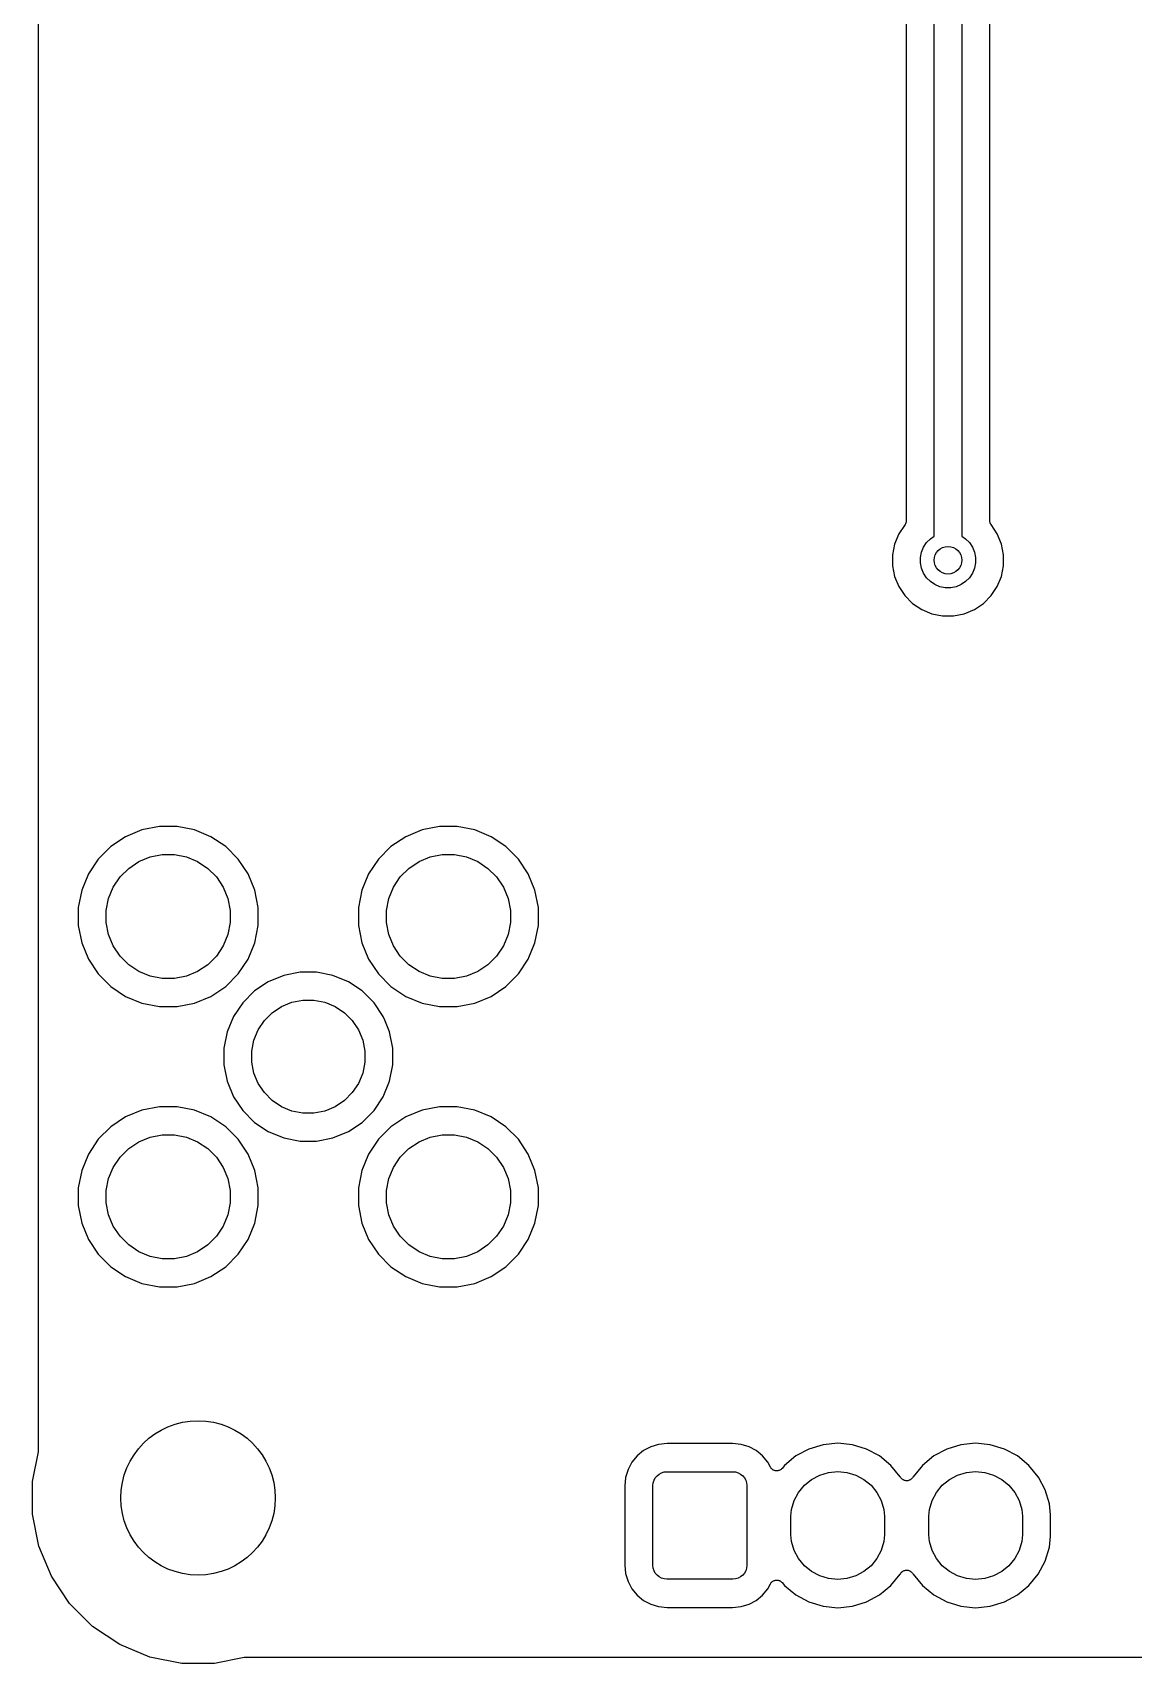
# Model space of a CAD drawing. Extents: x 60.5 to 144.4, y -115.5 to -60.5.
# Drawn here: x 60.5 to 80.46, y -115.5 to -85.93 of the extents above; entities that cross this region are included whole.
import ezdxf

# ---------------------------------------------------------------- set-up
doc = ezdxf.new("R2010")
doc.units = 0
doc.header["$MEASUREMENT"] = 0
doc.layers.add('BLACK', color=7, linetype='CONTINUOUS')

msp = doc.modelspace()

# ---------------------------------------------------------------- linework, layer by layer
at = {"layer": 'BLACK', "linetype": 'CONTINUOUS'}
for p, q in [((60.608, -111.662), (60.608, -64.3384)), ((76.85, -95.0657), (76.85, -78.4343)), ((77.35, -78.4343), (77.35, -95.0657)), ((76.342, -78.7184), (76.342, -94.7815)), ((77.858, -94.7815), (77.858, -78.7184)), ((76.3206, -94.8521), (76.2067, -95.0225)), ((76.3261, -94.8418), (76.3206, -94.8521)), ((76.3317, -94.8316), (76.3261, -94.8418)), ((76.3319, -94.8309), (76.3317, -94.8316)), ((76.3323, -94.8303), (76.3319, -94.8309)), ((76.3357, -94.8191), (76.3323, -94.8303)), ((76.3392, -94.808), (76.3357, -94.8191)), ((76.3393, -94.8072), (76.3392, -94.808)), ((76.3395, -94.8065), (76.3393, -94.8072)), ((76.3407, -94.795), (76.3395, -94.8065)), ((76.342, -94.7833), (76.3407, -94.795)), ((76.342, -94.7815), (76.342, -94.7819)), ((76.342, -94.7819), (76.342, -94.7819)), ((76.342, -94.7819), (76.342, -94.7819)), ((76.342, -94.7819), (76.342, -94.7833)), ((77.8591, -94.7932), (77.858, -94.7815)), ((77.8601, -94.8048), (77.8591, -94.7932)), ((77.8603, -94.8055), (77.8601, -94.8048)), ((77.8604, -94.8062), (77.8603, -94.8055)), ((77.8638, -94.8174), (77.8604, -94.8062)), ((77.867, -94.8286), (77.8638, -94.8174)), ((77.8674, -94.8293), (77.867, -94.8286)), ((77.8676, -94.8299), (77.8674, -94.8293)), ((77.873, -94.8402), (77.8676, -94.8299)), ((77.8784, -94.8506), (77.873, -94.8402)), ((77.8792, -94.8518), (77.8784, -94.8506)), ((77.8794, -94.8521), (77.8792, -94.8518)), ((77.8792, -94.8518), (77.8792, -94.8518)), ((77.8792, -94.8518), (77.8792, -94.8518)), ((77.9933, -95.0225), (77.8794, -94.8521)), ((76.2067, -95.0225), (76.1307, -95.206)), ((76.6569, -95.2632), (76.7116, -95.1813)), ((76.7116, -95.1813), (76.7813, -95.1116)), ((76.7813, -95.1116), (76.85, -95.0657)), ((77.35, -95.0657), (77.4187, -95.1116)), ((77.4187, -95.1116), (77.4884, -95.1813)), ((77.4884, -95.1813), (77.5431, -95.2632)), ((78.0693, -95.206), (77.9933, -95.0225)), ((76.1307, -95.206), (76.092, -95.4007)), ((76.092, -95.4007), (76.092, -95.5993)), ((76.6, -95.4508), (76.6192, -95.3542)), ((76.6, -95.5492), (76.6, -95.4508)), ((76.6192, -95.3542), (76.6569, -95.2632)), ((77.5431, -95.2632), (77.5808, -95.3542)), ((77.5808, -95.3542), (77.6, -95.4508)), ((77.6, -95.4508), (77.6, -95.5492)), ((78.108, -95.4007), (78.0693, -95.206)), ((78.108, -95.5993), (78.108, -95.4007)), ((76.092, -95.5993), (76.1307, -95.794)), ((76.6192, -95.6458), (76.6, -95.5492)), ((76.6569, -95.7368), (76.6192, -95.6458)), ((76.7116, -95.8187), (76.6569, -95.7368)), ((77.5431, -95.7368), (77.4884, -95.8187)), ((77.5808, -95.6458), (77.5431, -95.7368)), ((77.6, -95.5492), (77.5808, -95.6458)), ((78.0693, -95.794), (78.108, -95.5993)), ((76.1307, -95.794), (76.2067, -95.9775)), ((76.2067, -95.9775), (76.317, -96.1426)), ((76.7813, -95.8884), (76.7116, -95.8187)), ((76.8632, -95.9431), (76.7813, -95.8884)), ((76.9542, -95.9808), (76.8632, -95.9431)), ((77.0508, -96), (76.9542, -95.9808)), ((77.1492, -96), (77.0508, -96)), ((77.2458, -95.9808), (77.1492, -96)), ((77.3368, -95.9431), (77.2458, -95.9808)), ((77.4187, -95.8884), (77.3368, -95.9431)), ((77.4884, -95.8187), (77.4187, -95.8884)), ((77.883, -96.1426), (77.9933, -95.9775)), ((77.9933, -95.9775), (78.0693, -95.794)), ((76.317, -96.1426), (76.4574, -96.283)), ((76.4574, -96.283), (76.6225, -96.3933)), ((77.5775, -96.3933), (77.7426, -96.283)), ((77.7426, -96.283), (77.883, -96.1426)), ((76.6225, -96.3933), (76.806, -96.4693)), ((76.806, -96.4693), (77.0007, -96.508)), ((77.0007, -96.508), (77.1993, -96.508)), ((77.1993, -96.508), (77.394, -96.4693)), ((77.394, -96.4693), (77.5775, -96.3933)), ((62.1865, -100.513), (61.919, -100.692)), ((62.4837, -100.39), (62.1865, -100.513)), ((62.7992, -100.327), (62.4837, -100.39)), ((63.1208, -100.327), (62.7992, -100.327)), ((63.4363, -100.39), (63.1208, -100.327)), ((63.7335, -100.513), (63.4363, -100.39)), ((64.001, -100.692), (63.7335, -100.513)), ((67.2665, -100.513), (66.999, -100.692)), ((67.5637, -100.39), (67.2665, -100.513)), ((67.8792, -100.327), (67.5637, -100.39)), ((68.2008, -100.327), (67.8792, -100.327)), ((68.5163, -100.39), (68.2008, -100.327)), ((68.8135, -100.513), (68.5163, -100.39)), ((69.081, -100.692), (68.8135, -100.513)), ((61.919, -100.692), (61.6916, -100.919)), ((64.2284, -100.919), (64.001, -100.692)), ((66.999, -100.692), (66.7716, -100.919)), ((69.3084, -100.919), (69.081, -100.692)), ((61.6916, -100.919), (61.5129, -101.186)), ((62.0862, -101.243), (62.2429, -101.086)), ((62.2429, -101.086), (62.4271, -100.963)), ((62.4271, -100.963), (62.6319, -100.878)), ((62.6319, -100.878), (62.8492, -100.835)), ((62.8492, -100.835), (63.0708, -100.835)), ((63.0708, -100.835), (63.2881, -100.878)), ((63.2881, -100.878), (63.4929, -100.963)), ((63.4929, -100.963), (63.6771, -101.086)), ((63.6771, -101.086), (63.8338, -101.243)), ((64.4071, -101.186), (64.2284, -100.919)), ((66.7716, -100.919), (66.5929, -101.186)), ((67.1662, -101.243), (67.3229, -101.086)), ((67.3229, -101.086), (67.5071, -100.963)), ((67.5071, -100.963), (67.7118, -100.878)), ((67.7118, -100.878), (67.9292, -100.835)), ((67.9292, -100.835), (68.1508, -100.835)), ((68.1508, -100.835), (68.3681, -100.878)), ((68.3681, -100.878), (68.5729, -100.963)), ((68.5729, -100.963), (68.7571, -101.086)), ((68.7571, -101.086), (68.9138, -101.243)), ((69.4871, -101.186), (69.3084, -100.919)), ((61.5129, -101.186), (61.3898, -101.484)), ((61.963, -101.427), (62.0862, -101.243)), ((63.8338, -101.243), (63.957, -101.427)), ((64.5302, -101.484), (64.4071, -101.186)), ((66.5929, -101.186), (66.4698, -101.484)), ((67.043, -101.427), (67.1662, -101.243)), ((68.9138, -101.243), (69.037, -101.427)), ((69.6102, -101.484), (69.4871, -101.186)), ((61.3898, -101.484), (61.327, -101.799)), ((61.835, -101.849), (61.8782, -101.632)), ((61.8782, -101.632), (61.963, -101.427)), ((63.957, -101.427), (64.0418, -101.632)), ((64.0418, -101.632), (64.085, -101.849)), ((64.593, -101.799), (64.5302, -101.484)), ((66.4698, -101.484), (66.407, -101.799)), ((66.915, -101.849), (66.9582, -101.632)), ((66.9582, -101.632), (67.043, -101.427)), ((69.037, -101.427), (69.1218, -101.632)), ((69.1218, -101.632), (69.165, -101.849)), ((69.673, -101.799), (69.6102, -101.484)), ((61.327, -101.799), (61.327, -102.121)), ((61.835, -102.071), (61.835, -101.849)), ((64.085, -101.849), (64.085, -102.071)), ((64.593, -102.121), (64.593, -101.799)), ((66.407, -101.799), (66.407, -102.121)), ((66.915, -102.071), (66.915, -101.849)), ((69.165, -101.849), (69.165, -102.071)), ((69.673, -102.121), (69.673, -101.799)), ((61.327, -102.121), (61.3898, -102.436)), ((61.8782, -102.288), (61.835, -102.071)), ((61.963, -102.493), (61.8782, -102.288)), ((64.0418, -102.288), (63.957, -102.493)), ((64.085, -102.071), (64.0418, -102.288)), ((64.5302, -102.436), (64.593, -102.121)), ((66.407, -102.121), (66.4698, -102.436)), ((66.9582, -102.288), (66.915, -102.071)), ((67.043, -102.493), (66.9582, -102.288)), ((69.1218, -102.288), (69.037, -102.493)), ((69.165, -102.071), (69.1218, -102.288)), ((69.6102, -102.436), (69.673, -102.121)), ((61.3898, -102.436), (61.5129, -102.734)), ((62.0862, -102.677), (61.963, -102.493)), ((63.957, -102.493), (63.8338, -102.677)), ((64.4071, -102.734), (64.5302, -102.436)), ((66.4698, -102.436), (66.5929, -102.734)), ((67.1662, -102.677), (67.043, -102.493)), ((69.037, -102.493), (68.9138, -102.677)), ((69.4871, -102.734), (69.6102, -102.436)), ((61.5129, -102.734), (61.6916, -103.001)), ((62.2429, -102.834), (62.0862, -102.677)), ((62.4271, -102.957), (62.2429, -102.834)), ((63.6771, -102.834), (63.4929, -102.957)), ((63.8338, -102.677), (63.6771, -102.834)), ((64.2284, -103.001), (64.4071, -102.734)), ((66.5929, -102.734), (66.7716, -103.001)), ((67.3229, -102.834), (67.1662, -102.677)), ((67.5071, -102.957), (67.3229, -102.834)), ((68.7571, -102.834), (68.5729, -102.957)), ((68.9138, -102.677), (68.7571, -102.834)), ((69.3084, -103.001), (69.4871, -102.734)), ((61.6916, -103.001), (61.919, -103.228)), ((62.6319, -103.042), (62.4271, -102.957)), ((62.8492, -103.085), (62.6319, -103.042)), ((63.0708, -103.085), (62.8492, -103.085)), ((63.2881, -103.042), (63.0708, -103.085)), ((63.4929, -102.957), (63.2881, -103.042)), ((64.001, -103.228), (64.2284, -103.001)), ((64.7739, -103.141), (64.5228, -103.309)), ((65.0528, -103.026), (64.7739, -103.141)), ((65.349, -102.967), (65.0528, -103.026)), ((65.651, -102.967), (65.349, -102.967)), ((65.9472, -103.026), (65.651, -102.967)), ((66.2261, -103.141), (65.9472, -103.026)), ((66.4772, -103.309), (66.2261, -103.141)), ((66.7716, -103.001), (66.999, -103.228)), ((67.7118, -103.042), (67.5071, -102.957)), ((67.9292, -103.085), (67.7118, -103.042)), ((68.1508, -103.085), (67.9292, -103.085)), ((68.3681, -103.042), (68.1508, -103.085)), ((68.5729, -102.957), (68.3681, -103.042)), ((69.081, -103.228), (69.3084, -103.001)), ((61.919, -103.228), (62.1865, -103.407)), ((62.1865, -103.407), (62.4837, -103.53)), ((63.4363, -103.53), (63.7335, -103.407)), ((63.7335, -103.407), (64.001, -103.228)), ((64.5228, -103.309), (64.3092, -103.523)), ((65.201, -103.514), (65.399, -103.475)), ((65.399, -103.475), (65.601, -103.475)), ((65.601, -103.475), (65.799, -103.514)), ((66.6908, -103.523), (66.4772, -103.309)), ((66.999, -103.228), (67.2665, -103.407)), ((67.2665, -103.407), (67.5637, -103.53)), ((68.5163, -103.53), (68.8135, -103.407)), ((68.8135, -103.407), (69.081, -103.228)), ((62.4837, -103.53), (62.7992, -103.593)), ((62.7992, -103.593), (63.1208, -103.593)), ((63.1208, -103.593), (63.4363, -103.53)), ((64.1415, -103.774), (64.0259, -104.053)), ((64.3092, -103.523), (64.1415, -103.774)), ((64.7038, -103.847), (64.8466, -103.704)), ((64.8466, -103.704), (65.0145, -103.592)), ((65.0145, -103.592), (65.201, -103.514)), ((65.799, -103.514), (65.9855, -103.592)), ((65.9855, -103.592), (66.1534, -103.704)), ((66.1534, -103.704), (66.2962, -103.847)), ((66.8585, -103.774), (66.6908, -103.523)), ((66.8846, -103.837), (66.8585, -103.774)), ((67.5637, -103.53), (67.8792, -103.593)), ((67.8792, -103.593), (68.2008, -103.593)), ((68.2008, -103.593), (68.5163, -103.53)), ((64.0259, -104.053), (63.967, -104.349)), ((64.5144, -104.201), (64.5917, -104.014)), ((64.5917, -104.014), (64.7038, -103.847)), ((66.2962, -103.847), (66.4083, -104.014)), ((66.4083, -104.014), (66.4856, -104.201)), ((66.9741, -104.053), (66.8846, -103.837)), ((67.033, -104.349), (66.9741, -104.053)), ((63.967, -104.349), (63.967, -104.651)), ((64.475, -104.399), (64.5144, -104.201)), ((66.4856, -104.201), (66.525, -104.399)), ((67.033, -104.651), (67.033, -104.349)), ((63.967, -104.651), (64.0259, -104.947)), ((64.475, -104.601), (64.475, -104.399)), ((64.5144, -104.799), (64.475, -104.601)), ((66.525, -104.601), (66.4856, -104.799)), ((66.525, -104.399), (66.525, -104.601)), ((66.9741, -104.947), (67.033, -104.651)), ((64.0259, -104.947), (64.1415, -105.226)), ((64.5917, -104.986), (64.5144, -104.799)), ((66.4856, -104.799), (66.4083, -104.986)), ((66.8585, -105.226), (66.9741, -104.947)), ((64.1415, -105.226), (64.3092, -105.477)), ((64.7038, -105.153), (64.5917, -104.986)), ((64.8466, -105.296), (64.7038, -105.153)), ((66.2962, -105.153), (66.1534, -105.296)), ((66.4083, -104.986), (66.2962, -105.153)), ((66.6908, -105.477), (66.8585, -105.226)), ((62.4837, -105.47), (62.1865, -105.593)), ((62.7992, -105.407), (62.4837, -105.47)), ((63.1208, -105.407), (62.7992, -105.407)), ((63.4363, -105.47), (63.1208, -105.407)), ((63.7335, -105.593), (63.4363, -105.47)), ((64.3092, -105.477), (64.5228, -105.691)), ((65.0145, -105.408), (64.8466, -105.296)), ((65.201, -105.486), (65.0145, -105.408)), ((65.399, -105.525), (65.201, -105.486)), ((65.601, -105.525), (65.399, -105.525)), ((65.799, -105.486), (65.601, -105.525)), ((65.9855, -105.408), (65.799, -105.486)), ((66.1534, -105.296), (65.9855, -105.408)), ((66.4772, -105.691), (66.6908, -105.477)), ((67.5637, -105.47), (67.2665, -105.593)), ((67.8792, -105.407), (67.5637, -105.47)), ((68.2008, -105.407), (67.8792, -105.407)), ((68.5163, -105.47), (68.2008, -105.407)), ((68.8135, -105.593), (68.5163, -105.47)), ((61.919, -105.772), (61.6916, -105.999)), ((62.1865, -105.593), (61.919, -105.772)), ((64.001, -105.772), (63.7335, -105.593)), ((64.2284, -105.999), (64.001, -105.772)), ((64.5228, -105.691), (64.7739, -105.859)), ((66.2261, -105.859), (66.4772, -105.691)), ((66.999, -105.772), (66.7716, -105.999)), ((67.2665, -105.593), (66.999, -105.772)), ((69.081, -105.772), (68.8135, -105.593)), ((69.3084, -105.999), (69.081, -105.772)), ((61.6916, -105.999), (61.5129, -106.266)), ((62.2429, -106.166), (62.4271, -106.043)), ((62.4271, -106.043), (62.6319, -105.958)), ((62.6319, -105.958), (62.8492, -105.915)), ((62.8492, -105.915), (63.0708, -105.915)), ((63.0708, -105.915), (63.2881, -105.958)), ((63.2881, -105.958), (63.4929, -106.043)), ((63.4929, -106.043), (63.6771, -106.166)), ((64.4071, -106.266), (64.2284, -105.999)), ((64.7739, -105.859), (65.0528, -105.974)), ((65.0528, -105.974), (65.349, -106.033)), ((65.349, -106.033), (65.651, -106.033)), ((65.651, -106.033), (65.9472, -105.974)), ((65.9472, -105.974), (66.2261, -105.859)), ((66.7716, -105.999), (66.5929, -106.266)), ((67.3229, -106.166), (67.5071, -106.043)), ((67.5071, -106.043), (67.7118, -105.958)), ((67.7118, -105.958), (67.9292, -105.915)), ((67.9292, -105.915), (68.1508, -105.915)), ((68.1508, -105.915), (68.3681, -105.958)), ((68.3681, -105.958), (68.5729, -106.043)), ((68.5729, -106.043), (68.7571, -106.166)), ((69.4871, -106.266), (69.3084, -105.999)), ((61.5129, -106.266), (61.3898, -106.564)), ((61.963, -106.507), (62.0862, -106.323)), ((62.0862, -106.323), (62.2429, -106.166)), ((63.6771, -106.166), (63.8338, -106.323)), ((63.8338, -106.323), (63.957, -106.507)), ((64.5302, -106.564), (64.4071, -106.266)), ((66.5929, -106.266), (66.4698, -106.564)), ((67.043, -106.507), (67.1662, -106.323)), ((67.1662, -106.323), (67.3229, -106.166)), ((68.7571, -106.166), (68.9138, -106.323)), ((68.9138, -106.323), (69.037, -106.507)), ((69.6102, -106.564), (69.4871, -106.266)), ((61.3898, -106.564), (61.327, -106.879)), ((61.835, -106.929), (61.8782, -106.712)), ((61.8782, -106.712), (61.963, -106.507)), ((63.957, -106.507), (64.0418, -106.712)), ((64.0418, -106.712), (64.085, -106.929)), ((64.593, -106.879), (64.5302, -106.564)), ((66.4698, -106.564), (66.407, -106.879)), ((66.915, -106.929), (66.9582, -106.712)), ((66.9582, -106.712), (67.043, -106.507)), ((69.037, -106.507), (69.1218, -106.712)), ((69.1218, -106.712), (69.165, -106.929)), ((69.673, -106.879), (69.6102, -106.564)), ((61.327, -106.879), (61.327, -107.201)), ((61.835, -107.151), (61.835, -106.929)), ((64.085, -106.929), (64.085, -107.151)), ((64.593, -107.201), (64.593, -106.879)), ((66.407, -106.879), (66.407, -107.201)), ((66.915, -107.151), (66.915, -106.929)), ((69.165, -106.929), (69.165, -107.151)), ((69.673, -107.201), (69.673, -106.879)), ((61.327, -107.201), (61.3898, -107.516)), ((61.8782, -107.368), (61.835, -107.151)), ((64.085, -107.151), (64.0418, -107.368)), ((64.5302, -107.516), (64.593, -107.201)), ((66.407, -107.201), (66.4698, -107.516)), ((66.9582, -107.368), (66.915, -107.151)), ((69.165, -107.151), (69.1218, -107.368)), ((69.6102, -107.516), (69.673, -107.201)), ((61.3898, -107.516), (61.5129, -107.814)), ((61.963, -107.573), (61.8782, -107.368)), ((62.0862, -107.757), (61.963, -107.573)), ((63.957, -107.573), (63.8338, -107.757)), ((64.0418, -107.368), (63.957, -107.573)), ((64.4071, -107.814), (64.5302, -107.516)), ((66.4698, -107.516), (66.5929, -107.814)), ((67.043, -107.573), (66.9582, -107.368)), ((67.1662, -107.757), (67.043, -107.573)), ((69.037, -107.573), (68.9138, -107.757)), ((69.1218, -107.368), (69.037, -107.573)), ((69.4871, -107.814), (69.6102, -107.516)), ((61.5129, -107.814), (61.6916, -108.081)), ((62.2429, -107.914), (62.0862, -107.757)), ((63.8338, -107.757), (63.6771, -107.914)), ((64.2284, -108.081), (64.4071, -107.814)), ((66.5929, -107.814), (66.7716, -108.081)), ((67.3229, -107.914), (67.1662, -107.757)), ((68.9138, -107.757), (68.7571, -107.914)), ((69.3084, -108.081), (69.4871, -107.814)), ((61.6916, -108.081), (61.919, -108.308)), ((62.4271, -108.037), (62.2429, -107.914)), ((62.6319, -108.122), (62.4271, -108.037)), ((62.8492, -108.165), (62.6319, -108.122)), ((63.0708, -108.165), (62.8492, -108.165)), ((63.2881, -108.122), (63.0708, -108.165)), ((63.4929, -108.037), (63.2881, -108.122)), ((63.6771, -107.914), (63.4929, -108.037)), ((64.001, -108.308), (64.2284, -108.081)), ((66.7716, -108.081), (66.999, -108.308)), ((67.5071, -108.037), (67.3229, -107.914)), ((67.7118, -108.122), (67.5071, -108.037)), ((67.9292, -108.165), (67.7118, -108.122)), ((68.1508, -108.165), (67.9292, -108.165)), ((68.3681, -108.122), (68.1508, -108.165)), ((68.5729, -108.037), (68.3681, -108.122)), ((68.7571, -107.914), (68.5729, -108.037)), ((69.081, -108.308), (69.3084, -108.081)), ((61.919, -108.308), (62.1865, -108.487)), ((62.1865, -108.487), (62.4837, -108.61)), ((63.4363, -108.61), (63.7335, -108.487)), ((63.7335, -108.487), (64.001, -108.308)), ((66.999, -108.308), (67.2665, -108.487)), ((67.2665, -108.487), (67.5637, -108.61)), ((68.5163, -108.61), (68.8135, -108.487)), ((68.8135, -108.487), (69.081, -108.308)), ((62.4837, -108.61), (62.7992, -108.673)), ((62.7992, -108.673), (63.1208, -108.673)), ((63.1208, -108.673), (63.4363, -108.61)), ((67.5637, -108.61), (67.8792, -108.673)), ((67.8792, -108.673), (68.2008, -108.673)), ((68.2008, -108.673), (68.5163, -108.61)), ((60.5, -112.205), (60.608, -111.662)), ((71.4623, -111.737), (71.3677, -111.853)), ((71.5775, -111.643), (71.4623, -111.737)), ((71.709, -111.572), (71.5775, -111.643)), ((71.8516, -111.529), (71.709, -111.572)), ((72.0062, -111.514), (71.8516, -111.529)), ((73.1938, -111.514), (72.0062, -111.514)), ((73.3484, -111.529), (73.1938, -111.514)), ((73.491, -111.572), (73.3484, -111.529)), ((73.6225, -111.643), (73.491, -111.572)), ((73.7377, -111.737), (73.6225, -111.643)), ((73.8323, -111.853), (73.7377, -111.737)), ((74.3419, -111.74), (74.1351, -111.91)), ((74.5778, -111.614), (74.3419, -111.74)), ((74.8338, -111.537), (74.5778, -111.614)), ((75.1, -111.51), (74.8338, -111.537)), ((75.3662, -111.537), (75.1, -111.51)), ((75.6222, -111.614), (75.3662, -111.537)), ((75.8581, -111.74), (75.6222, -111.614)), ((76.0649, -111.91), (75.8581, -111.74)), ((76.8419, -111.74), (76.6351, -111.91)), ((77.0778, -111.614), (76.8419, -111.74)), ((77.3338, -111.537), (77.0778, -111.614)), ((77.6, -111.51), (77.3338, -111.537)), ((77.8662, -111.537), (77.6, -111.51)), ((78.1222, -111.614), (77.8662, -111.537)), ((78.3581, -111.74), (78.1222, -111.614)), ((78.5649, -111.91), (78.3581, -111.74)), ((71.2974, -111.984), (71.2542, -112.127)), ((71.3677, -111.853), (71.2974, -111.984)), ((71.8611, -112.067), (71.9043, -112.044)), ((71.9043, -112.044), (71.9512, -112.03)), ((71.9512, -112.03), (72, -112.025)), ((72, -112.025), (73.2, -112.025)), ((73.2, -112.025), (73.2488, -112.03)), ((73.2488, -112.03), (73.2957, -112.044)), ((73.2957, -112.044), (73.3389, -112.067)), ((73.8808, -111.943), (73.8323, -111.853)), ((73.8874, -111.953), (73.8808, -111.943)), ((73.8941, -111.963), (73.8874, -111.953)), ((73.8944, -111.964), (73.8941, -111.963)), ((73.8945, -111.964), (73.8944, -111.964)), ((73.903, -111.972), (73.8945, -111.964)), ((73.9115, -111.981), (73.903, -111.972)), ((73.9118, -111.981), (73.9115, -111.981)), ((73.912, -111.981), (73.9118, -111.981)), ((73.9221, -111.988), (73.912, -111.981)), ((73.932, -111.995), (73.9221, -111.988)), ((73.9323, -111.995), (73.932, -111.995)), ((73.9326, -111.995), (73.9323, -111.995)), ((73.9438, -112), (73.9326, -111.995)), ((73.9549, -112.005), (73.9438, -112)), ((73.9552, -112.005), (73.9549, -112.005)), ((73.9555, -112.005), (73.9552, -112.005)), ((73.9673, -112.007), (73.9555, -112.005)), ((73.9791, -112.01), (73.9673, -112.007)), ((73.9795, -112.01), (73.9791, -112.01)), ((73.9798, -112.01), (73.9795, -112.01)), ((73.9918, -112.01), (73.9798, -112.01)), ((74.0039, -112.01), (73.9918, -112.01)), ((74.0042, -112.01), (74.0039, -112.01)), ((74.0046, -112.01), (74.0042, -112.01)), ((74.0164, -112.008), (74.0046, -112.01)), ((74.0283, -112.005), (74.0164, -112.008)), ((74.0286, -112.005), (74.0283, -112.005)), ((74.0289, -112.005), (74.0286, -112.005)), ((74.04, -112.001), (74.0289, -112.005)), ((74.0513, -111.996), (74.04, -112.001)), ((74.0516, -111.996), (74.0513, -111.996)), ((74.0519, -111.996), (74.0516, -111.996)), ((74.0617, -111.989), (74.0519, -111.996)), ((74.0721, -111.983), (74.0617, -111.989)), ((74.0723, -111.982), (74.0721, -111.983)), ((74.0726, -111.982), (74.0723, -111.982)), ((74.081, -111.974), (74.0726, -111.982)), ((74.0898, -111.965), (74.081, -111.974)), ((74.0902, -111.965), (74.0898, -111.965)), ((74.0909, -111.964), (74.0902, -111.965)), ((74.0902, -111.965), (74.0902, -111.965)), ((74.0902, -111.965), (74.0902, -111.965)), ((74.1351, -111.91), (74.0909, -111.964)), ((74.7731, -112.086), (74.9334, -112.037)), ((74.9334, -112.037), (75.1, -112.021)), ((75.1, -112.021), (75.2666, -112.037)), ((75.2666, -112.037), (75.4269, -112.086)), ((76.2346, -112.117), (76.0649, -111.91)), ((76.6351, -111.91), (76.4654, -112.117)), ((77.2731, -112.086), (77.4334, -112.037)), ((77.4334, -112.037), (77.6, -112.021)), ((77.6, -112.021), (77.7666, -112.037)), ((77.7666, -112.037), (77.9269, -112.086)), ((78.7346, -112.117), (78.5649, -111.91)), ((60.5, -112.795), (60.5, -112.205)), ((71.2542, -112.127), (71.2389, -112.281)), ((71.2389, -112.281), (71.2389, -113.719)), ((71.75, -112.275), (71.7548, -112.226)), ((71.75, -113.725), (71.75, -112.275)), ((71.7548, -112.226), (71.769, -112.179)), ((71.769, -112.179), (71.7921, -112.136)), ((71.7921, -112.136), (71.8232, -112.098)), ((71.8232, -112.098), (71.8611, -112.067)), ((73.3389, -112.067), (73.3768, -112.098)), ((73.3768, -112.098), (73.4079, -112.136)), ((73.4079, -112.136), (73.431, -112.179)), ((73.431, -112.179), (73.4452, -112.226)), ((73.4452, -112.226), (73.45, -112.275)), ((73.45, -112.275), (73.45, -113.725)), ((74.3898, -112.4), (74.4961, -112.271)), ((74.4961, -112.271), (74.6255, -112.165)), ((74.6255, -112.165), (74.7731, -112.086)), ((75.4269, -112.086), (75.5745, -112.165)), ((75.5745, -112.165), (75.7039, -112.271)), ((75.7039, -112.271), (75.8102, -112.4)), ((76.238, -112.123), (76.2346, -112.117)), ((76.2448, -112.133), (76.238, -112.123)), ((76.2514, -112.143), (76.2448, -112.133)), ((76.2516, -112.144), (76.2514, -112.143)), ((76.2518, -112.144), (76.2516, -112.144)), ((76.2603, -112.152), (76.2518, -112.144)), ((76.2688, -112.161), (76.2603, -112.152)), ((76.2691, -112.161), (76.2688, -112.161)), ((76.2693, -112.161), (76.2691, -112.161)), ((76.2792, -112.168), (76.2693, -112.161)), ((76.2893, -112.175), (76.2792, -112.168)), ((76.2896, -112.175), (76.2893, -112.175)), ((76.2898, -112.175), (76.2896, -112.175)), ((76.3011, -112.18), (76.2898, -112.175)), ((76.3122, -112.185), (76.3011, -112.18)), ((76.3124, -112.185), (76.3122, -112.185)), ((76.3127, -112.185), (76.3124, -112.185)), ((76.3247, -112.187), (76.3127, -112.185)), ((76.3364, -112.19), (76.3247, -112.187)), ((76.3367, -112.19), (76.3364, -112.19)), ((76.337, -112.19), (76.3367, -112.19)), ((76.3491, -112.19), (76.337, -112.19)), ((76.3612, -112.19), (76.3491, -112.19)), ((76.3615, -112.19), (76.3612, -112.19)), ((76.3618, -112.19), (76.3615, -112.19)), ((76.3736, -112.188), (76.3618, -112.19)), ((76.3856, -112.185), (76.3736, -112.188)), ((76.3858, -112.185), (76.3856, -112.185)), ((76.3861, -112.185), (76.3858, -112.185)), ((76.3974, -112.181), (76.3861, -112.185)), ((76.4086, -112.176), (76.3974, -112.181)), ((76.4088, -112.176), (76.4086, -112.176)), ((76.4091, -112.176), (76.4088, -112.176)), ((76.4192, -112.169), (76.4091, -112.176)), ((76.4294, -112.163), (76.4192, -112.169)), ((76.4296, -112.162), (76.4294, -112.163)), ((76.4298, -112.162), (76.4296, -112.162)), ((76.4383, -112.154), (76.4298, -112.162)), ((76.4471, -112.145), (76.4383, -112.154)), ((76.4473, -112.145), (76.4471, -112.145)), ((76.4475, -112.145), (76.4473, -112.145)), ((76.4542, -112.135), (76.4475, -112.145)), ((76.4612, -112.125), (76.4542, -112.135)), ((76.4614, -112.124), (76.4612, -112.125)), ((76.462, -112.123), (76.4614, -112.124)), ((76.4614, -112.124), (76.4614, -112.124)), ((76.4614, -112.124), (76.4614, -112.124)), ((76.4654, -112.117), (76.462, -112.123)), ((76.8898, -112.4), (76.9961, -112.271)), ((76.9961, -112.271), (77.1255, -112.165)), ((77.1255, -112.165), (77.2731, -112.086)), ((77.9269, -112.086), (78.0745, -112.165)), ((78.0745, -112.165), (78.2039, -112.271)), ((78.2039, -112.271), (78.3102, -112.4)), ((78.7446, -112.136), (78.7346, -112.117)), ((78.8607, -112.353), (78.7446, -112.136)), ((78.7446, -112.136), (78.7446, -112.136)), ((74.2623, -112.708), (74.3109, -112.548)), ((74.3109, -112.548), (74.3898, -112.4)), ((75.8102, -112.4), (75.8891, -112.548)), ((75.8891, -112.548), (75.9377, -112.708)), ((76.7623, -112.708), (76.8109, -112.548)), ((76.8109, -112.548), (76.8898, -112.4)), ((78.3102, -112.4), (78.3891, -112.548)), ((78.3891, -112.548), (78.4377, -112.708)), ((78.9384, -112.609), (78.8607, -112.353)), ((78.958, -112.808), (78.9384, -112.609)), ((60.6153, -113.375), (60.5, -112.795)), ((74.25, -112.833), (74.2623, -112.708)), ((74.25, -113.167), (74.25, -112.833)), ((75.9377, -112.708), (75.95, -112.833)), ((75.95, -112.833), (75.95, -113.167)), ((76.75, -112.833), (76.7623, -112.708)), ((76.75, -113.167), (76.75, -112.833)), ((78.4377, -112.708), (78.45, -112.833)), ((78.45, -112.833), (78.45, -113.167)), ((78.958, -113.192), (78.958, -112.808)), ((74.2623, -113.292), (74.25, -113.167)), ((75.95, -113.167), (75.9377, -113.292)), ((76.7623, -113.292), (76.75, -113.167)), ((78.45, -113.167), (78.4377, -113.292)), ((78.9384, -113.391), (78.958, -113.192)), ((60.8414, -113.921), (60.6153, -113.375)), ((74.3109, -113.452), (74.2623, -113.292)), ((74.3898, -113.6), (74.3109, -113.452)), ((75.8891, -113.452), (75.8102, -113.6)), ((75.9377, -113.292), (75.8891, -113.452)), ((76.8109, -113.452), (76.7623, -113.292)), ((76.8898, -113.6), (76.8109, -113.452)), ((78.3891, -113.452), (78.3102, -113.6)), ((78.4377, -113.292), (78.3891, -113.452)), ((78.8607, -113.647), (78.9384, -113.391)), ((71.2389, -113.719), (71.2542, -113.873)), ((71.7548, -113.774), (71.75, -113.725)), ((71.769, -113.821), (71.7548, -113.774)), ((71.7921, -113.864), (71.769, -113.821)), ((73.431, -113.821), (73.4079, -113.864)), ((73.4452, -113.774), (73.431, -113.821)), ((73.45, -113.725), (73.4452, -113.774)), ((74.4961, -113.729), (74.3898, -113.6)), ((74.6255, -113.835), (74.4961, -113.729)), ((75.7039, -113.729), (75.5745, -113.835)), ((75.8102, -113.6), (75.7039, -113.729)), ((76.2809, -113.831), (76.2909, -113.824)), ((76.2909, -113.824), (76.2912, -113.824)), ((76.2912, -113.824), (76.2914, -113.824)), ((76.2914, -113.824), (76.3027, -113.819)), ((76.3027, -113.819), (76.3139, -113.815)), ((76.3139, -113.815), (76.3141, -113.815)), ((76.3141, -113.815), (76.3144, -113.815)), ((76.3144, -113.815), (76.3264, -113.812)), ((76.3264, -113.812), (76.3382, -113.81)), ((76.3382, -113.81), (76.3385, -113.81)), ((76.3385, -113.81), (76.3388, -113.81)), ((76.3388, -113.81), (76.3508, -113.81)), ((76.3508, -113.81), (76.363, -113.81)), ((76.363, -113.81), (76.3633, -113.81)), ((76.3633, -113.81), (76.3636, -113.81)), ((76.3636, -113.81), (76.3754, -113.813)), ((76.3754, -113.813), (76.3873, -113.815)), ((76.3873, -113.815), (76.3875, -113.815)), ((76.3875, -113.815), (76.3878, -113.815)), ((76.3878, -113.815), (76.3989, -113.82)), ((76.3989, -113.82), (76.4102, -113.825)), ((76.4102, -113.825), (76.4104, -113.825)), ((76.4104, -113.825), (76.4106, -113.825)), ((76.4106, -113.825), (76.4207, -113.832)), ((76.9961, -113.729), (76.8898, -113.6)), ((77.1255, -113.835), (76.9961, -113.729)), ((78.2039, -113.729), (78.0745, -113.835)), ((78.3102, -113.6), (78.2039, -113.729)), ((78.7346, -113.883), (78.8607, -113.647)), ((61.1697, -114.412), (60.8414, -113.921)), ((71.2542, -113.873), (71.2974, -114.016)), ((71.2974, -114.016), (71.3677, -114.147)), ((71.8232, -113.902), (71.7921, -113.864)), ((71.8611, -113.933), (71.8232, -113.902)), ((71.9043, -113.956), (71.8611, -113.933)), ((71.9512, -113.97), (71.9043, -113.956)), ((72, -113.975), (71.9512, -113.97)), ((73.2, -113.975), (72, -113.975)), ((73.2488, -113.97), (73.2, -113.975)), ((73.2957, -113.956), (73.2488, -113.97)), ((73.3389, -113.933), (73.2957, -113.956)), ((73.3768, -113.902), (73.3389, -113.933)), ((73.4079, -113.864), (73.3768, -113.902)), ((73.8323, -114.147), (73.8808, -114.057)), ((73.8808, -114.057), (73.8813, -114.056)), ((73.8813, -114.056), (73.8816, -114.055)), ((73.8813, -114.056), (73.8813, -114.056)), ((73.8813, -114.056), (73.8813, -114.056)), ((73.8816, -114.055), (73.8885, -114.045)), ((73.8885, -114.045), (73.8952, -114.035)), ((73.8952, -114.035), (73.8955, -114.035)), ((73.8955, -114.035), (73.8957, -114.035)), ((73.8957, -114.035), (73.9043, -114.026)), ((73.9043, -114.026), (73.9129, -114.018)), ((73.9129, -114.018), (73.9132, -114.018)), ((73.9132, -114.018), (73.9134, -114.018)), ((73.9134, -114.018), (73.9234, -114.011)), ((73.9234, -114.011), (73.9336, -114.004)), ((73.9336, -114.004), (73.9339, -114.004)), ((73.9339, -114.004), (73.9342, -114.004)), ((73.9342, -114.004), (73.9452, -114)), ((73.9452, -114), (73.9565, -113.995)), ((73.9565, -113.995), (73.9569, -113.995)), ((73.9569, -113.995), (73.9572, -113.995)), ((73.9572, -113.995), (73.969, -113.993)), ((73.969, -113.993), (73.9809, -113.99)), ((73.9809, -113.99), (73.9812, -113.99)), ((73.9812, -113.99), (73.9815, -113.99)), ((73.9815, -113.99), (73.9936, -113.99)), ((73.9936, -113.99), (74.0057, -113.99)), ((74.0057, -113.99), (74.006, -113.99)), ((74.006, -113.99), (74.0063, -113.99)), ((74.0063, -113.99), (74.0179, -113.993)), ((74.0179, -113.993), (74.03, -113.995)), ((74.03, -113.995), (74.0303, -113.995)), ((74.0303, -113.995), (74.0306, -113.995)), ((74.0306, -113.995), (74.0416, -114)), ((74.0416, -114), (74.0528, -114.005)), ((74.0528, -114.005), (74.0531, -114.005)), ((74.0531, -114.005), (74.0534, -114.005)), ((74.0534, -114.005), (74.0634, -114.012)), ((74.0634, -114.012), (74.0734, -114.019)), ((74.0734, -114.019), (74.0737, -114.019)), ((74.0737, -114.019), (74.0739, -114.019)), ((74.0739, -114.019), (74.0824, -114.027)), ((74.0824, -114.027), (74.0909, -114.036)), ((74.0909, -114.036), (74.1351, -114.09)), ((74.1351, -114.09), (74.3419, -114.26)), ((74.7731, -113.914), (74.6255, -113.835)), ((74.9334, -113.963), (74.7731, -113.914)), ((75.1, -113.979), (74.9334, -113.963)), ((75.2666, -113.963), (75.1, -113.979)), ((75.4269, -113.914), (75.2666, -113.963)), ((75.5745, -113.835), (75.4269, -113.914)), ((75.8581, -114.26), (76.0649, -114.09)), ((76.0649, -114.09), (76.2346, -113.883)), ((76.2346, -113.883), (76.238, -113.877)), ((76.238, -113.877), (76.2386, -113.876)), ((76.2386, -113.876), (76.2388, -113.875)), ((76.2386, -113.876), (76.2386, -113.876)), ((76.2386, -113.876), (76.2386, -113.876)), ((76.2388, -113.875), (76.2458, -113.865)), ((76.2458, -113.865), (76.2525, -113.855)), ((76.2525, -113.855), (76.2527, -113.855)), ((76.2527, -113.855), (76.2529, -113.855)), ((76.2529, -113.855), (76.2617, -113.846)), ((76.2617, -113.846), (76.2702, -113.838)), ((76.2702, -113.838), (76.2704, -113.838)), ((76.2704, -113.838), (76.2706, -113.837)), ((76.2706, -113.837), (76.2809, -113.831)), ((76.4207, -113.832), (76.4307, -113.839)), ((76.4307, -113.839), (76.4309, -113.839)), ((76.4309, -113.839), (76.4312, -113.839)), ((76.4312, -113.839), (76.4397, -113.848)), ((76.4397, -113.848), (76.4482, -113.856)), ((76.4482, -113.856), (76.4484, -113.856)), ((76.4484, -113.856), (76.4486, -113.857)), ((76.4486, -113.857), (76.4553, -113.867)), ((76.4553, -113.867), (76.462, -113.877)), ((76.462, -113.877), (76.4654, -113.883)), ((76.4654, -113.883), (76.6351, -114.09)), ((76.6351, -114.09), (76.8419, -114.26)), ((77.2731, -113.914), (77.1255, -113.835)), ((77.4334, -113.963), (77.2731, -113.914)), ((77.6, -113.979), (77.4334, -113.963)), ((77.7666, -113.963), (77.6, -113.979)), ((77.9269, -113.914), (77.7666, -113.963)), ((78.0745, -113.835), (77.9269, -113.914)), ((78.3581, -114.26), (78.5649, -114.09)), ((78.5649, -114.09), (78.7346, -113.883)), ((61.5876, -114.83), (61.1697, -114.412)), ((71.3677, -114.147), (71.4623, -114.263)), ((71.4623, -114.263), (71.5775, -114.357)), ((71.5775, -114.357), (71.709, -114.428)), ((73.491, -114.428), (73.6225, -114.357)), ((73.6225, -114.357), (73.7377, -114.263)), ((73.7377, -114.263), (73.8323, -114.147)), ((74.3419, -114.26), (74.5778, -114.386)), ((74.5778, -114.386), (74.8338, -114.463)), ((75.3662, -114.463), (75.6222, -114.386)), ((75.6222, -114.386), (75.8581, -114.26)), ((76.8419, -114.26), (77.0778, -114.386)), ((77.0778, -114.386), (77.3338, -114.463)), ((77.8662, -114.463), (78.1222, -114.386)), ((78.1222, -114.386), (78.3581, -114.26)), ((71.709, -114.428), (71.8516, -114.471)), ((71.8516, -114.471), (72.0062, -114.486)), ((72.0062, -114.486), (73.1938, -114.486)), ((73.1938, -114.486), (73.3484, -114.471)), ((73.3484, -114.471), (73.491, -114.428)), ((74.8338, -114.463), (75.1, -114.49)), ((75.1, -114.49), (75.3662, -114.463)), ((77.3338, -114.463), (77.6, -114.49)), ((77.6, -114.49), (77.8662, -114.463)), ((62.079, -115.159), (61.5876, -114.83)), ((62.6249, -115.385), (62.079, -115.159)), ((63.2045, -115.5), (62.6249, -115.385)), ((63.7955, -115.5), (63.2045, -115.5)), ((64.3384, -115.392), (63.7955, -115.5)), ((84.4201, -115.392), (64.3384, -115.392))]:
    msp.add_line(p, q, dxfattribs=at)
at = {"layer": 'BLACK'}
for centre, radius in [((77.1, -95.5), 0.25), ((63.5, -112.5), 1.4)]:
    msp.add_circle(centre, radius, dxfattribs=at)

doc.saveas('drawing.dxf')
